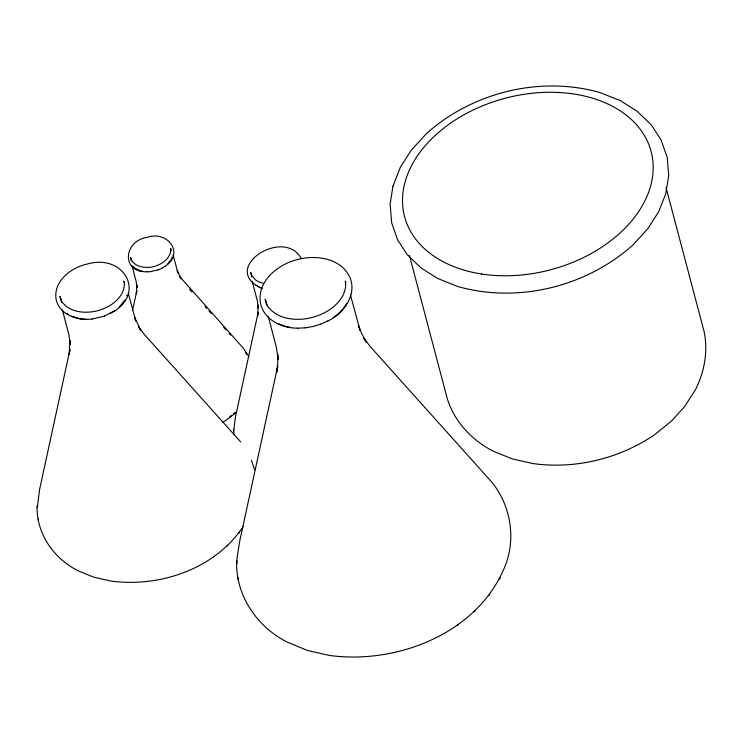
<?xml version="1.0" encoding="UTF-8"?>
<svg xmlns="http://www.w3.org/2000/svg" width="743" height="743" viewBox="0 0 743 743"><rect width="100%" height="100%" fill="white"/><g stroke="black" fill="none" stroke-linecap="round" stroke-linejoin="round"><path stroke-width="1.11" d="M37.317 507.553L39.583 489.535L69.981 349.563L69.192 354.532L69.916 340.053L70.26 344.343L68.82 334.443L62.403 309.952M233.72 430.736L235.41 417.222L258.211 312.246L257.617 315.97L258.165 305.113M236.933 563.473L237.017 558.16L239.757 540.95L277.761 365.983L276.767 372.197L277.761 363.216L277.678 354.095L278.114 359.454L276.312 347.083L268.223 316.239M132.607 310.24L136.823 290.727L136.331 293.829L136.777 284.783L137 287.467L136.099 281.272L132.022 265.753M126.672 295.751L126.821 295.25M172.255 257.097L171.419 259.214M236.72 560.789C235.225 595.134 257.087 627.046 287.272 642.101L307.491 650.487L329.316 655.419C399.409 665.041 482.653 631.188 507.051 560.733C515.484 533.734 509.354 503.03 491.104 481.353L370.33 346.684L363.829 338.176M346.684 303.478C345.17 307.119 338.279 314.456 334.016 317.233M124.805 299.986L119.177 307.156M170.862 260.087L167.565 264.22M37.15 505.407C35.905 533.474 54.193 559.368 79.027 571.2L93.767 577.172L111.227 581.11C160.293 587.62 215.331 568.674 243.286 526.406M238.874 533.307L239.692 532.025M488.875 595.663L489.897 594.056M499.194 579.512L500.364 577.683M229.578 416.897L231.212 415.578M233.367 413.832L235.02 412.486M222.937 422.526L235.522 413.099L234.927 413.582M226.949 546.133L227.897 545.371M473.969 611.693L475.149 610.737M213.798 556.795L214.523 556.21M457.53 625.012L458.431 624.287M164.946 266.356C185.016 253.688 167.742 230.172 147.346 237.342C124.035 240.426 120.31 272.198 146.91 271.808M161.751 268.288L165.141 266.263M109.871 313.657C147.281 295.463 124.963 252.806 86.82 264.146C70.817 267.638 52.967 281.513 56.171 299.68C59.793 315.097 78.052 321.05 92.197 319.007M115.286 310.435L104.252 316.146M327.626 321.106C343.582 313.732 357.689 294.516 349.6 276.693C340.666 258.453 316.797 254.784 298.807 259.214C279.145 263.57 257.106 280.278 260.384 302.633C263.31 319.666 282.08 328.48 297.934 328.146M158.24 269.839L161.881 268.242M320.604 324.208L327.877 321.013M158.305 269.82L150.615 271.641M104.345 316.119L92.048 319.035M320.716 324.18L313.128 326.474L305.345 327.821M146.743 271.827L150.708 271.622M297.599 328.192L305.531 327.784M86.123 319.295L80.263 318.803L71.477 316.109M143.25 271.501L140.055 270.74M290.606 327.524L284.43 326.103L278.662 323.809M263.663 283.492L258.332 281.671L255.481 279.86L251.747 275.402L250.744 272.477L251.933 276.953M259.511 287.225L262.214 288.321M261.452 288.228C218.879 268.492 284.086 226.309 301.314 258.666M140.158 270.786L134.966 268.214L132.932 266.263M258.61 286.863L255.982 285.238M68.254 314.27L66.61 313.24L67.009 313.555M189.576 289.38L191.898 291.962M205.049 306.636L206.6 308.364M208.922 310.955L211.244 313.546M223.634 327.357L225.956 329.938M229.048 333.393L230.599 335.121M240.658 441.862L144.04 334.127L138.402 326.669L140.91 330.533L134.483 317.196L135.83 321.125L128.251 293.16M363.912 338.325L366.42 342.189L361.934 334.118L358.386 325.527L360.076 330.431L350.315 294.414M248.951 356.677L243.5 348.411L179.583 276.415L181.153 278.829L177.14 270.498L177.976 272.95L173.082 254.868M245.441 352.591L246.602 354.383M251.403 460.251L254.691 469.827M666.025 187.487L704.123 331.666C708.228 351.393 704.438 371.918 695.439 389.759L684.414 406.82L671.384 421.142L654.592 434.739C619.328 458.691 575.277 469.427 532.982 463.567L512.178 458.886L492.888 450.992C470.013 439.252 451.465 418.328 445.763 392.926L409.439 255.453M345.866 283.102C344.687 277.074 345.653 285.609 345.671 285.433C345.476 289.148 344.343 292.473 342.922 295.473C335.353 309.339 319.425 317.075 303.859 319.026C291.432 320.279 277.622 317.837 269.44 308.336C267.396 308.735 262.706 289.956 266.802 305.345M252.295 281.662L257.347 300.906L258.425 308.326L258.248 306.181M171.159 250.382C169.906 244.976 171.373 252.1 170.388 252.954C168.494 259.186 162.819 263.273 156.903 265.585C147.866 269.328 133.025 267.656 130.592 257.58L131.492 260.951M124.583 283.696C122.177 277.743 126.904 282.739 122.112 293.16C117.032 302.587 106.936 308.41 96.562 311.011C85.129 313.611 71.105 312.422 63.322 303.45C61.232 302.754 57.991 288.618 61.511 302.15M233.59 429.129L234.045 434.757M238.094 577.664L238.308 580.404M38.246 518.911L38.422 521.103M392.963 186.252L390.14 203.953L391.672 222.844L397.616 239.859L407.21 254.626L421.067 267.972L437.655 278.449L457.567 286.454C518.02 303.683 586.496 286.696 633.092 244.846L647.877 228.603L658.735 211.616L665.672 194.034L668.719 175.58L667.251 157.507L660.964 139.74L651.37 124.991L636.992 111.162L620.479 100.723L600.112 92.587C540.217 75.517 472.372 92.346 426.213 133.814L411.139 150.355L400.328 167.268L392.963 186.252M481.538 274A127.499 88.723 -14.8 0 0 651.852 154.618A127.499 88.723 -14.8 0 0 450.128 123.449A127.499 88.723 -14.8 0 0 481.538 274"/></g></svg>
